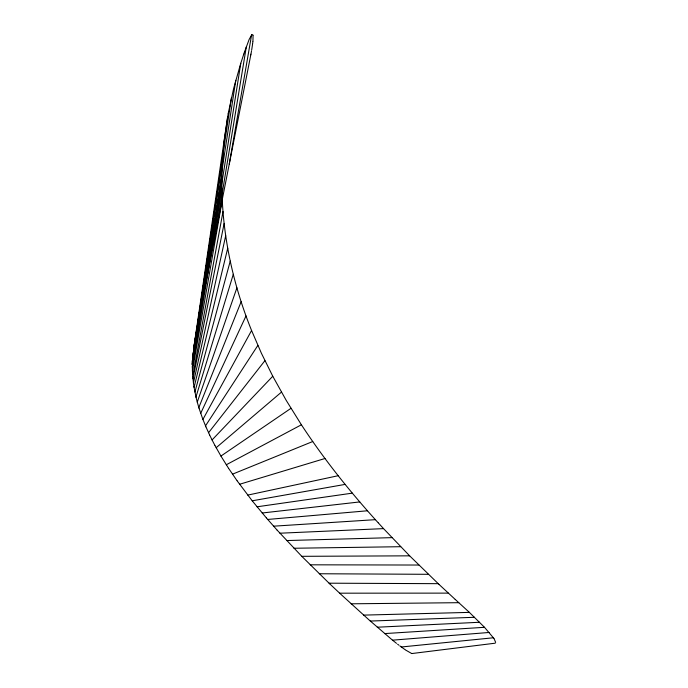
<?xml version="1.0" encoding="UTF-8"?>
<svg xmlns="http://www.w3.org/2000/svg" width="688" height="688" viewBox="0 0 688 688"><rect width="100%" height="100%" fill="white"/><g stroke="black" fill="none" stroke-linecap="round" stroke-linejoin="round"><path stroke-width="1.03" d="M192.339 366.05L192.434 371.228M222.061 169.962C220.1 224.804 231.048 279.732 251.576 330.507L202.917 419.413L205.927 426.835M192.348 365.285L192.391 363.359M495.661 642.377L494.079 638.688M222.069 169.712L224.064 141.754L228.175 113.675M192.571 359.643L192.666 358.319M192.769 356.952L192.898 355.533M252.935 41.099L253.064 35.742M193.036 354.088L193.182 352.609M252.9 41.435L252.616 43.851M193.749 347.896L193.93 346.537M252.565 44.273L251.645 50.224M194.145 344.998L194.283 344.034M193.801 347.543L227.651 116.59M231.366 98.057L197.172 326.705L250.75 55.143M192.864 355.842L222.766 156.262M194.601 341.927L194.833 340.414M201.231 306.143L235.769 80.315M192.382 363.582L221.88 177.556M207.423 274.736L240.774 63.305L243.793 54.111M195.074 338.917L195.315 337.421M215.929 231.607L246.287 46.965M192.339 367.22L221.906 188.607M196.046 333.121L197.164 326.748M229.267 164.002L251.602 34.873M192.425 370.892L222.267 199.933M251.481 51.161L250.948 54.12M228.21 113.486L233.671 88.374L240.774 63.305M192.726 376.138L223.007 211.543M250.931 54.18L250.802 54.885M192.958 378.753L224.133 223.454M193.93 386.424L193.44 382.984L225.698 235.683M196.003 397.062L194.085 387.396L227.719 248.222M194.919 392.057L230.239 261.087M195.977 396.959L233.292 274.288M243.853 53.939L244.249 52.778M244.489 52.082L244.317 52.589M244.73 51.385L244.558 51.875M199.038 408.225L197.267 402.102L236.913 287.825M244.782 51.239L249.108 39.517L251.817 34.658M198.832 407.563L241.135 301.705M200.698 413.325L246.012 315.93M205.514 425.863L257.862 345.419M208.55 432.709L264.914 360.667M214.897 445.368L212.067 439.95L272.766 376.241L261.414 353.271L251.627 330.618M216.17 447.716L281.444 392.126M228.511 468.21L220.934 456.058L290.981 408.319M495.231 643.185L411.863 653.548M226.292 464.761L301.404 424.788C324.16 459.515 350.201 492.006 378.116 522.699M232.492 474.17L312.739 441.524M239.605 484.266L324.994 458.5M247.74 495.111L338.186 475.709M237.162 480.869L252.212 500.804L345.135 484.395M257.045 506.798L352.333 493.141M262.197 512.999L359.764 501.93M399.857 645.894L401.328 646.987L493.451 637.767M267.701 519.449L367.444 510.78M340.216 593.718L369.224 620.086L392.504 640.167L489.202 632.461M273.6 526.182L375.373 519.672M384.601 633.588L484.507 627.31L493.924 638.447M377.291 627.215L479.588 622.262M279.921 533.209L383.551 528.625L409.644 555.835L438.918 584.327M370.316 621.058L474.531 617.291M286.698 540.553L391.988 537.638M363.651 615.115L469.371 612.38L484.412 627.215M293.974 548.25L400.683 546.702M351.147 603.806L458.81 602.688M277.187 530.199L301.774 556.317L409.644 555.835M339.648 593.185L448.352 593.125M310.202 564.814L418.88 565.037M319.266 573.749L428.409 574.308M329.062 583.192L438.222 583.673M411.596 653.462L405.782 650.134M405.284 649.799L401.328 646.987M398.816 645.112L397.604 644.192M396.503 643.34L392.504 640.167M455 599.222L439.082 584.482M455.189 599.394L469.379 612.38M340.053 593.563L329.905 584M329.724 583.828L301.774 556.317M383.551 528.625L378.305 522.906M277.178 530.19L266.402 517.944M266.265 517.789L252.212 500.804M252.677 34.563L253.021 35.458M237.033 480.68L228.657 468.425M301.404 424.788L286.268 400.459L272.766 376.241M220.925 456.041L215 445.566M212.067 439.95L209.677 435.083M209.616 434.954L205.996 426.999M202.917 419.413L202.736 418.94M202.642 418.7L199.099 408.431M197.267 402.102L196.054 397.294M194.085 387.396L193.956 386.587M193.44 382.984L192.743 376.336M192.623 374.745L192.442 371.374M195.315 339.537A27.382 0.8 -81 0 1 195.831 336.423M194.893 340.629A27.692 1.78 -81.6 0 1 195.117 339.201M194.446 343.51A27.511 2.288 -81.8 0 1 194.67 342.031M194.025 346.494A27.314 2.718 -81.8 0 1 194.231 344.998M193.423 352.204A27.959 3.251 -81.7 0 1 193.939 347.913M192.864 355.601A27.744 3.603 -81.5 0 1 193.001 354.139M192.614 358.448A27.735 3.526 -81.6 0 1 192.717 357.072M192.09 364.511A27.709 3.32 -81.9 0 1 192.236 360.727"/></g></svg>
